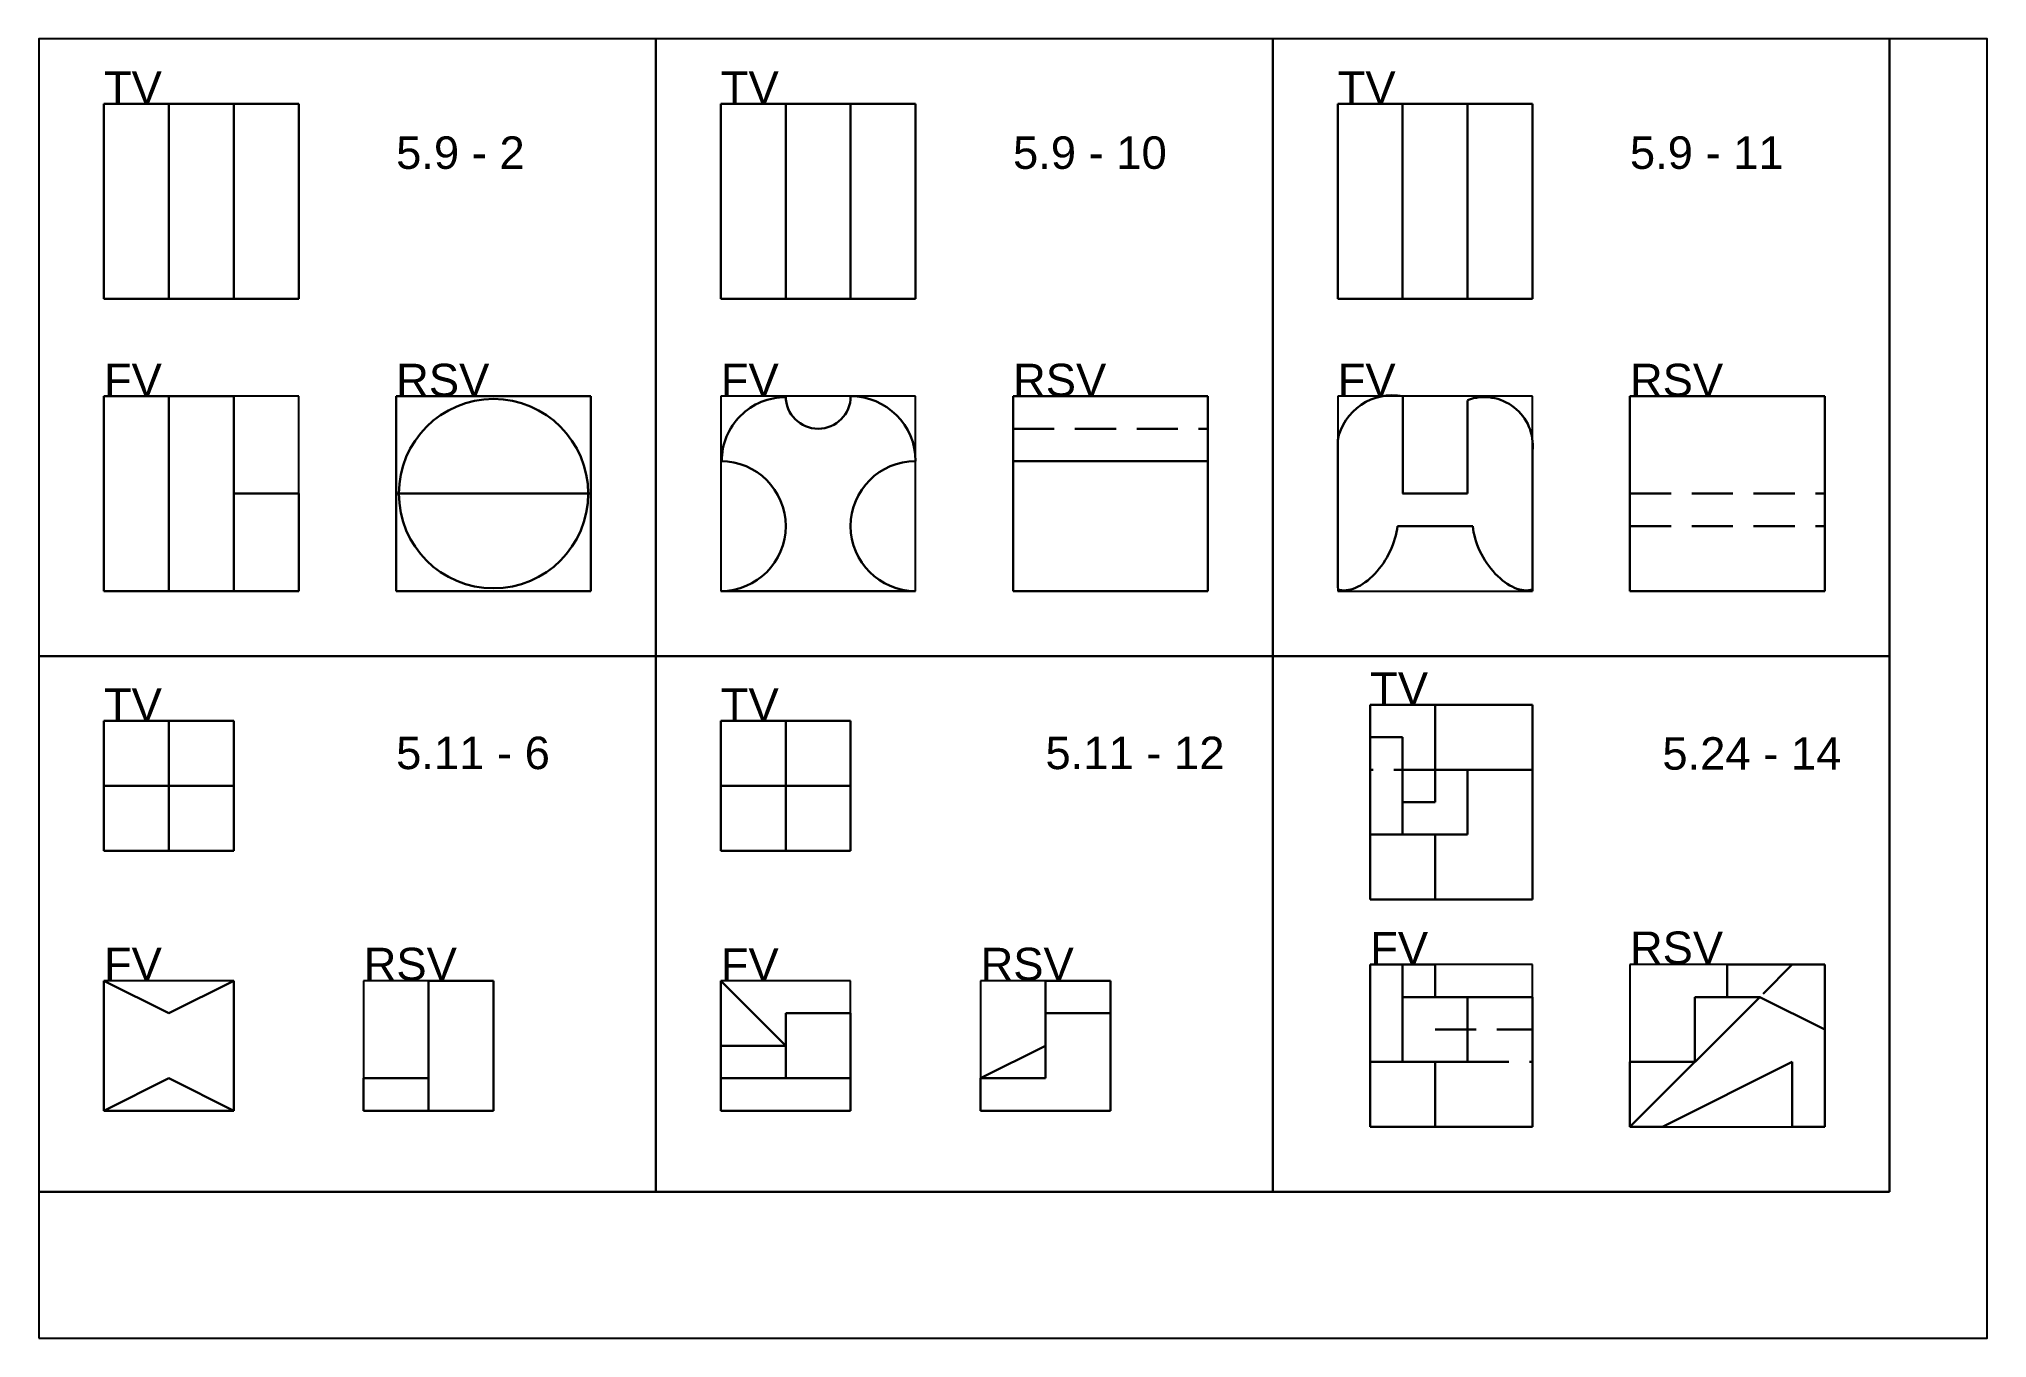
# Model space of a CAD drawing. Header units: millimetres. Extents: x 0 to 600, y 0 to 400.
import ezdxf

# ---------------------------------------------------------------- set-up
doc = ezdxf.new("R2010")
doc.units = ezdxf.units.MM
doc.linetypes.add('DASHED', pattern=[19.05, 12.7, -6.35])
doc.styles.get("Standard").update_dxf_attribs({"font": 'arial.ttf'})

msp = doc.modelspace()

# ---------------------------------------------------------------- linework, layer by layer
at = {"lineweight": 30}
for p, q in [((190, 210), (190, 400)), ((380, 210), (380, 400)), ((570, 210), (570, 400)), ((20, 380), (40, 380)), ((20, 320), (20, 380)), ((20, 380), (60, 380)), ((40, 380), (40, 320)), ((60, 380), (60, 320)), ((80, 380), (60, 380)), ((80, 320), (80, 380)), ((210, 380), (230, 380)), ((210, 320), (210, 380)), ((230, 380), (230, 320)), ((230, 380), (250, 380)), ((250, 380), (250, 320)), ((270, 380), (250, 380)), ((250, 380), (250, 320)), ((270, 320), (270, 380)), ((400, 320), (400, 380)), ((400, 380), (425, 380)), ((420, 380), (420, 320)), ((440, 380), (420, 380)), ((440, 320), (440, 380)), ((450, 380), (440, 380)), ((440, 380), (460, 380)), ((460, 380), (460, 320)), ((40, 320), (20, 320)), ((60, 320), (40, 320)), ((40, 320), (80, 320)), ((230, 320), (210, 320)), ((250, 320), (230, 320)), ((250, 320), (270, 320)), ((460, 320), (400, 320)), ((420, 320), (440, 320)), ((20, 290), (60, 290)), ((20, 230), (20, 290)), ((20, 290), (40, 290)), ((40, 290), (40, 230)), ((60, 260), (60, 290)), ((110, 290), (110, 230)), ((170, 290), (110, 290)), ((170, 230), (170, 290)), ((300, 230), (300, 290)), ((300, 290), (360, 290)), ((360, 290), (360, 270)), ((420.05, 288.69), (420.02, 260)), ((420.05, 288.69), (420.05, 290)), ((439.95, 288.69), (439.98, 260)), ((490, 290), (490, 230)), ((490, 290), (550, 290)), ((550, 230), (550, 290)), ((400, 276.44), (400, 230.97)), ((460, 280), (459.95, 280.01)), ((460, 276.44), (460, 230)), ((300, 270), (360, 270)), ((360, 270), (360, 230)), ((60, 230), (60, 260)), ((60, 260), (80, 260)), ((80, 260), (80, 230)), ((110, 260), (170, 260)), ((420, 260), (440, 260)), ((420, 250), (418.41, 250)), ((420, 250), (439.53, 250)), ((439.53, 250), (420, 250)), ((420, 250), (439.53, 250)), ((420.47, 250), (440, 250)), ((440, 250), (420.47, 250)), ((440, 250), (420.47, 250)), ((440, 250), (441.59, 250)), ((80, 230), (20, 230)), ((40, 230), (60, 230)), ((110, 230), (170, 230)), ((210, 230), (270, 230)), ((360, 230), (300, 230)), ((490, 230), (550, 230)), ((0, 210), (190, 210)), ((190, 45), (190, 215)), ((190, 210), (380, 210)), ((380, 45), (380, 215)), ((380, 210), (570, 210)), ((570, 45), (570, 215)), ((420, 195), (410, 195)), ((410, 195), (410, 185)), ((420, 195), (430, 195)), ((430, 195), (430, 165)), ((430, 195), (440, 195)), ((460, 195), (440, 195)), ((460, 175), (460, 195)), ((40, 190), (20, 190)), ((20, 190), (20, 170)), ((60, 190), (35, 190)), ((40, 170), (40, 190)), ((60, 170), (60, 190)), ((230, 190), (210, 190)), ((210, 190), (210, 170)), ((230, 170), (230, 190)), ((230, 190), (250, 190)), ((230, 150), (230, 190)), ((250, 190), (250, 170)), ((420, 185), (410, 185)), ((410, 185), (410, 155)), ((420, 155), (420, 185)), ((420, 165), (420, 185)), ((460, 175), (430, 175)), ((440, 175), (440, 155)), ((460, 135), (460, 175)), ((20, 170), (60, 170)), ((20, 150), (20, 170)), ((20, 170), (40, 170)), ((20, 170), (60, 170)), ((40, 170), (40, 150)), ((60, 170), (60, 150)), ((230, 170), (210, 170)), ((210, 170), (210, 150)), ((250, 170), (230, 170)), ((230, 150), (230, 170)), ((245, 170), (250, 170)), ((250, 170), (250, 150)), ((430, 165), (420, 165)), ((60, 150), (20, 150)), ((210, 150), (230, 150)), ((250, 150), (230, 150)), ((440, 155), (410, 155)), ((410, 155), (410, 135)), ((430, 155), (430, 135)), ((410, 135), (460, 135)), ((430, 135), (410, 135)), ((410, 115), (410, 85)), ((420, 115), (410, 115)), ((430, 115), (420, 115)), ((420, 115), (420, 105)), ((420, 85), (420, 115)), ((430, 105), (430, 115)), ((520, 105), (520, 115)), ((520, 115), (550, 115)), ((550, 115), (550, 95)), ((20, 70), (20, 110)), ((20, 110), (40, 100)), ((40, 100), (60, 110)), ((60, 110), (60, 70)), ((120, 110), (120, 70)), ((140, 110), (120, 110)), ((140, 70), (140, 110)), ((230, 90), (210, 110)), ((210, 110), (210, 90)), ((310, 100), (310, 110)), ((310, 110), (330, 110)), ((330, 110), (330, 100)), ((420, 85), (420, 105)), ((420, 105), (440, 105)), ((450, 105), (440, 105)), ((440, 105), (440, 85)), ((460, 105), (450, 105)), ((460, 65), (460, 105)), ((530, 105), (490, 65)), ((510, 85), (510, 105)), ((510, 105), (530, 105)), ((550, 95), (530, 105)), ((230, 90), (230, 100)), ((230, 100), (250, 100)), ((250, 90), (250, 100)), ((250, 100), (250, 80)), ((310, 80), (310, 100)), ((310, 100), (330, 100)), ((330, 100), (330, 70)), ((210, 90), (230, 90)), ((210, 70), (210, 90)), ((210, 90), (230, 90)), ((210, 90), (230, 90)), ((210, 90), (230, 90)), ((230, 80), (230, 90)), ((230, 85), (230, 90)), ((250, 90), (250, 70)), ((290, 80), (310, 90)), ((550, 65), (550, 95)), ((230, 85), (230, 80)), ((410, 65), (410, 85)), ((410, 85), (430, 85)), ((410, 85), (420, 85)), ((440, 85), (420, 85)), ((430, 85), (430, 65)), ((440, 85), (430, 85)), ((490, 65), (490, 85)), ((490, 85), (510, 85)), ((500, 65), (540, 85)), ((540, 85), (540, 65)), ((20, 70), (40, 80)), ((40, 80), (60, 70)), ((120, 80), (100, 80)), ((100, 80), (100, 70)), ((210, 80), (250, 80)), ((290, 70), (290, 80)), ((290, 80), (310, 80)), ((60, 70), (20, 70)), ((60, 70), (20, 70)), ((100, 70), (120, 70)), ((120, 70), (140, 70)), ((250, 70), (210, 70)), ((330, 70), (290, 70)), ((430, 65), (410, 65)), ((410, 65), (460, 65)), ((490, 65), (500, 65)), ((540, 65), (550, 65)), ((0, 45), (180, 45)), ((180, 45), (405, 45)), ((390, 45), (570, 45))]:
    msp.add_line(p, q, dxfattribs=at)
at = {"color": 40, "true_color": 0xf8d731}
for p, q in [((20, 380), (20, 320)), ((80, 380), (20, 380)), ((80, 320), (80, 380)), ((210, 380), (210, 320)), ((270, 380), (210, 380)), ((270, 320), (270, 380)), ((400, 380), (400, 320)), ((460, 380), (400, 380)), ((460, 320), (460, 380)), ((20, 320), (80, 320)), ((210, 320), (270, 320)), ((400, 320), (460, 320)), ((20, 290), (20, 230)), ((80, 290), (20, 290)), ((80, 230), (80, 290)), ((110, 290), (110, 230)), ((170, 290), (110, 290)), ((170, 230), (170, 290)), ((210, 290), (210, 230)), ((270, 290), (210, 290)), ((270, 230), (270, 290)), ((300, 290), (300, 230)), ((360, 290), (300, 290)), ((360, 230), (360, 290)), ((400, 290), (400, 230)), ((460, 290), (400, 290)), ((460, 230), (460, 290)), ((490, 290), (490, 230)), ((550, 290), (490, 290)), ((550, 230), (550, 290)), ((20, 230), (80, 230)), ((110, 230), (170, 230)), ((210, 230), (270, 230)), ((300, 230), (360, 230)), ((400, 230), (460, 230)), ((490, 230), (550, 230))]:
    msp.add_line(p, q, dxfattribs=at)
at = {"color": 1, "linetype": 'DASHED', "lineweight": 30}
for p, q in [((300, 280), (360, 280)), ((490, 260), (550, 260)), ((490, 250), (550, 250)), ((430, 175), (410, 175)), ((540, 115), (530, 105)), ((430, 95), (460, 95)), ((440, 85), (460, 85))]:
    msp.add_line(p, q, dxfattribs=at)
at = {"color": 2}
for p, q in [((410, 135), (410, 195)), ((410, 195), (460, 195)), ((460, 195), (460, 135)), ((20, 190), (20, 150)), ((60, 190), (20, 190)), ((60, 150), (60, 190)), ((210, 190), (210, 150)), ((250, 190), (210, 190)), ((250, 150), (250, 190)), ((20, 150), (60, 150)), ((210, 150), (250, 150)), ((460, 135), (410, 135)), ((460, 115), (410, 115)), ((410, 115), (410, 65)), ((460, 65), (460, 115)), ((550, 115), (490, 115)), ((490, 115), (490, 65)), ((550, 65), (550, 115)), ((20, 110), (20, 70)), ((60, 110), (20, 110)), ((60, 70), (60, 110)), ((100, 110), (100, 70)), ((140, 110), (100, 110)), ((140, 70), (140, 110)), ((210, 110), (210, 70)), ((250, 110), (210, 110)), ((250, 70), (250, 110)), ((290, 110), (290, 70)), ((330, 110), (290, 110)), ((330, 70), (330, 110)), ((20, 70), (60, 70)), ((100, 70), (140, 70)), ((210, 70), (250, 70)), ((290, 70), (330, 70)), ((410, 65), (460, 65)), ((490, 65), (550, 65))]:
    msp.add_line(p, q, dxfattribs=at)
msp.add_lwpolyline([(0, 0), (600, 0), (600, 400), (0, 400)], close=True)
at = {"lineweight": 30}
msp.add_circle((140, 260), 29.15, dxfattribs=at)
for centre, radius, start, end in [((230, 270), 19.72, 89.98877, 180.00561), ((240, 290), 10, 180, 0), ((250, 270), 20, 0, 90), ((416.81, 273.19), 17.12, 79.06888, 169.06888), ((445.17, 274.81), 14.92, 353.72279, 110.28166), ((210, 250), 20, 270, 90), ((270, 250), 20, 90, 270)]:
    msp.add_arc(centre, radius, start, end, dxfattribs=at)
msp.add_ellipse((407.03, 245), major_axis=(-8.1, -14.03), ratio=0.57735, start_param=0.124465, end_param=2.237436, dxfattribs=at)
at = {"lineweight": 30, "extrusion": (0, 0, -1)}
msp.add_ellipse((452.97, 245), major_axis=(8.1, -14.03), ratio=0.57735, start_param=0.124465, end_param=2.237436, dxfattribs=at)

# ---------------------------------------------------------------- texts
at = {"lineweight": 30}
for s, p in [('TV', (20, 380)), ('TV', (210, 380)), ('TV', (400, 380)), ('FV', (20, 290)), ('RSV', (110, 290)), ('FV', (210, 290)), ('RSV', (300, 290)), ('FV', (400, 290)), ('RSV', (490, 290)), ('TV', (410, 195)), ('TV', (20, 190)), ('TV', (210, 190)), ('FV', (20, 110.17)), ('RSV', (100, 110.17)), ('FV', (210, 110)), ('RSV', (290, 110.17)), ('FV', (410, 115)), ('RSV', (490, 115.17))]:
    msp.add_text(s, height=10, dxfattribs=at).set_placement(p)
at = {"color": 242, "lineweight": 30, "true_color": 0xcd2027}
for s, p in [('5.9 - 2', (110, 360)), ('5.9 - 10', (300, 360)), ('5.9 - 11', (490, 360))]:
    msp.add_text(s, height=10, dxfattribs=at).set_placement(p)
at = {"color": 1, "lineweight": 30}
for s, p in [('5.11 - 6', (110, 175.17)), ('5.11 - 12', (310, 175.17)), ('5.24 - 14', (500, 175))]:
    msp.add_text(s, height=10, dxfattribs=at).set_placement(p)

doc.saveas('drawing.dxf')
